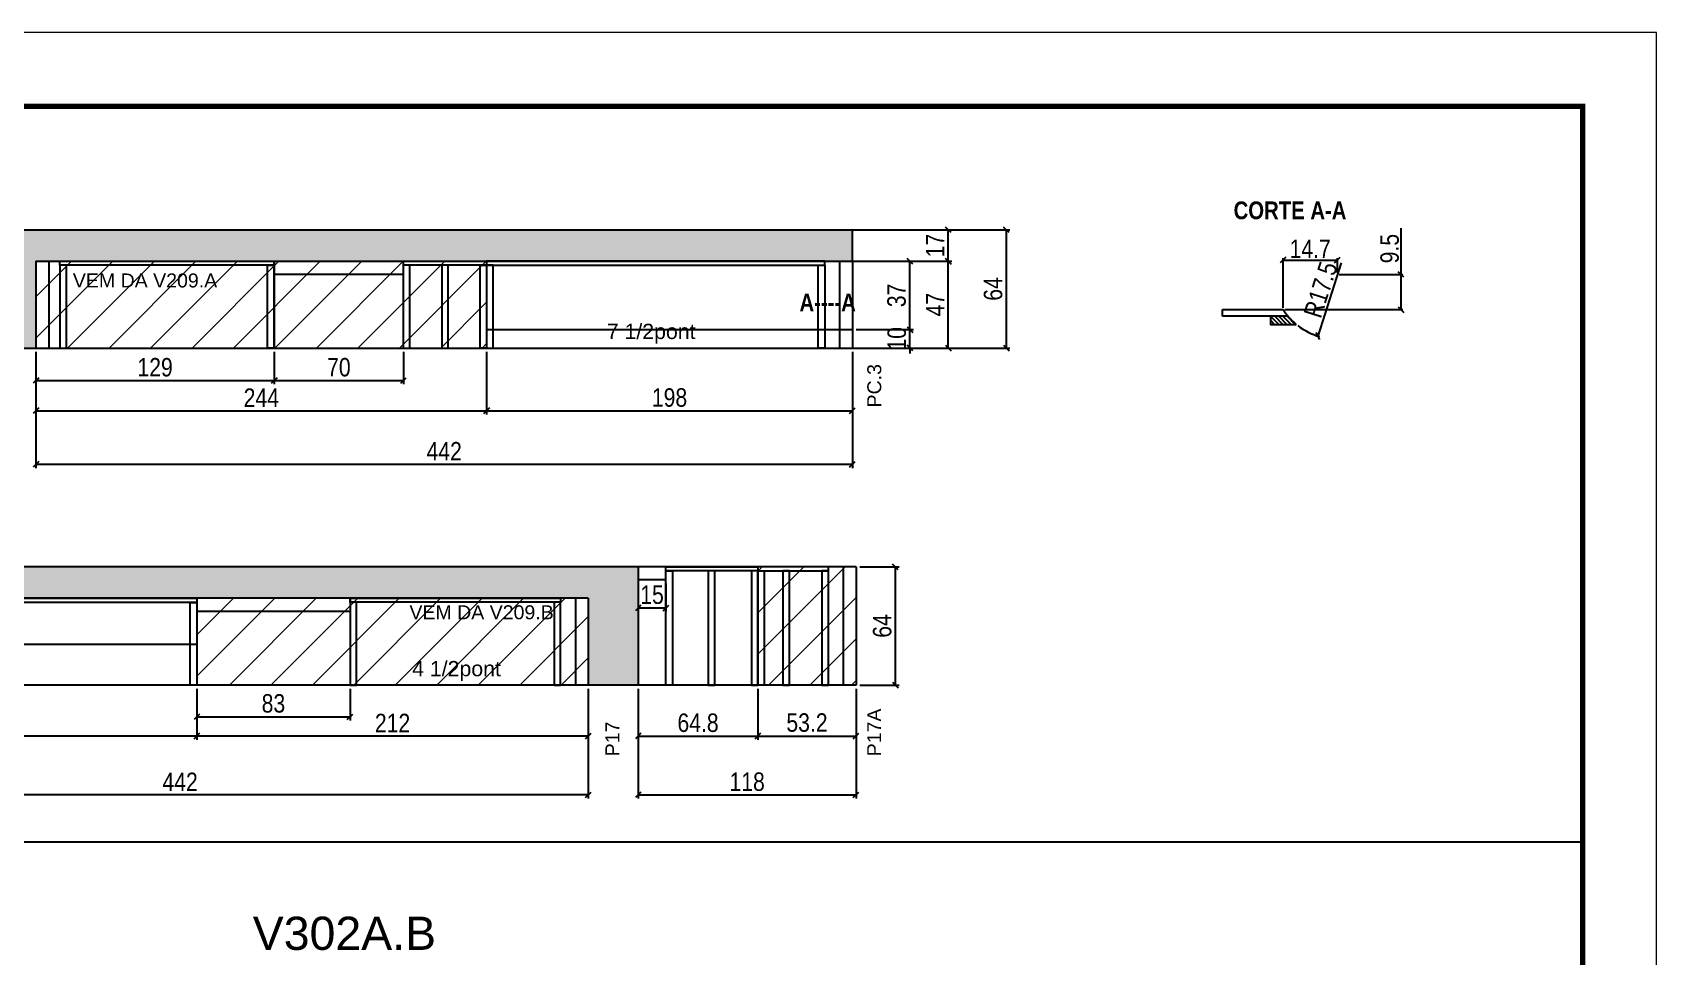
# Model space of a CAD drawing. Extents: x -3394 to 16474, y -5031 to 14397.
# Drawn here: x 8048 to 8927, y 11599 to 12099 of the extents above; entities that cross this region are included whole.
import ezdxf

# ---------------------------------------------------------------- set-up
doc = ezdxf.new("R2010")
doc.units = 0
doc.linetypes.add('DASHED', pattern=[0.75, 0.5, -0.25])
doc.layers.get('0').update_dxf_attribs({"linetype": 'CONTINUOUS'})
doc.layers.get('Defpoints').update_dxf_attribs({"linetype": 'CONTINUOUS'})
for name, color, linetype in [('COTA', 241, 'CONTINUOUS'), ('detalhes', 4, 'CONTINUOUS'), ('NOMENCLATURA', 7, 'CONTINUOUS'), ('P-M', 7, 'CONTINUOUS'), ('Painéis', 200, 'CONTINUOUS'), ('PONTALETE', 7, 'CONTINUOUS'), ('SARR_2.2x7', 40, 'CONTINUOUS'), ('SARR_3.5x7', 81, 'CONTINUOUS')]:
    doc.layers.add(name, color=color, linetype=linetype)
for name, color, linetype, lineweight in [('Folhas', 255, 'CONTINUOUS', 9), ('REAPROVEITAMENTO', 251, 'CONTINUOUS', 9), ('SARRAFO DE PRESSAO', 251, 'DASHED', 9)]:
    doc.layers.add(name, color=color, linetype=linetype, lineweight=lineweight)
doc.styles.add('ARIAL', font='arial.ttf')
doc.styles.add('COTA TECNICA', font='techl___.ttf', dxfattribs={"height": 10})
doc.styles.add('COTA TECNICA 2X', font='techl___.ttf', dxfattribs={"height": 10})
doc.styles.add('TECNICA', font='techb___.ttf', dxfattribs={"height": 10})
doc.dimstyles.new('PAINEL', dxfattribs={"dimtxt": 10, "dimasz": 3, "dimexe": 3, "dimexo": 3, "dimgap": 3, "dimtad": 1, "dimdec": 1, "dimzin": 12, "dimdsep": 46, "dimtxsty": 'COTA TECNICA', "dimblk1": 'OBLIQUE', "dimblk2": 'OBLIQUE', "dimsah": 1, "dimcen": 0.9, "dimclrd": 4, "dimclre": 4, "dimclrt": 240, "dimadec": 1, "dimazin": 3, "dimtfac": 1, "dimtdec": 1, "dimtmove": 0, "dimatfit": 3, "dimfxl": 1, "dimtolj": 1, "dimtzin": 12, "dimarcsym": 0})
doc.dimstyles.new('SECAO', dxfattribs={"dimscale": 0.333333, "dimtxt": 5, "dimasz": 9, "dimexe": 3, "dimexo": 3, "dimgap": 3, "dimtad": 1, "dimdec": 1, "dimlfac": 0.5, "dimzin": 12, "dimdsep": 46, "dimtxsty": 'COTA TECNICA 2X', "dimblk1": 'OBLIQUE', "dimblk2": 'OBLIQUE', "dimsah": 1, "dimcen": 0.9, "dimclrd": 4, "dimclre": 4, "dimclrt": 240, "dimadec": 1, "dimazin": 3, "dimtfac": 1, "dimtdec": 1, "dimtmove": 0, "dimatfit": 3, "dimfxl": 1, "dimtolj": 1, "dimtzin": 12, "dimarcsym": 0})
pattern_1 = [(45, (0.1, 44.201), (-11.22532, 11.22532), [])]

# ---------------------------------------------------------------- blocks, each defined once
blk = doc.blocks.new('9999999999')
at = {"layer": 'Folhas'}
blk.add_lwpolyline([(98138.98, 34190.21), (99623.98, 34190.21), (99623.98, 35240.21), (98138.98, 35240.21)], close=True, dxfattribs=at)
at = {"layer": 'Folhas', "color": 30, "const_width": 3}
blk.add_lwpolyline([(98213.98, 34230.21), (99583.98, 34230.21), (99583.98, 35200.21), (98213.98, 35200.21)], close=True, dxfattribs=at)
blk = doc.blocks.new('_Oblique')
at = {"color": 0, "linetype": 'ByBlock', "lineweight": -2}
blk.add_line((-0.5, -0.5), (0.5, 0.5), dxfattribs=at)
blk = doc.blocks.new('*D220')
at = {"layer": 'COTA', "color": 4, "linetype": 'Continuous', "lineweight": -2, "transparency": 16777216}
for p, q in [((8049.8, 11926.44), (8049.8, 11892.46)), ((8293.8, 11926.44), (8293.8, 11892.46)), ((8049.8, 11894.46), (8293.8, 11894.46))]:
    blk.add_line(p, q, dxfattribs=at)
at = {"layer": 'Defpoints', "color": 0, "linetype": 'Continuous', "transparency": 16777216}
for p in [(8049.8, 11928.44), (8293.8, 11928.44), (8293.8, 11894.46)]:
    blk.add_point(p, dxfattribs=at)
at = {"layer": 'COTA', "color": 4, "linetype": 'Continuous', "lineweight": -2, "transparency": 16777216, "xscale": 3, "yscale": 3, "zscale": 3, "rotation": 180}
blk.add_blockref('_Oblique', (8049.8, 11894.46), dxfattribs=at)
at = {"layer": 'COTA', "color": 4, "linetype": 'Continuous', "lineweight": -2, "transparency": 16777216, "xscale": 3, "yscale": 3, "zscale": 3}
blk.add_blockref('_Oblique', (8293.8, 11894.46), dxfattribs=at)
at = {"layer": 'COTA', "color": 240, "linetype": 'Continuous', "transparency": 16777216, "insert": (8171.8, 11901.54), "char_height": 10, "attachment_point": 5, "style": 'COTA TECNICA'}
blk.add_mtext('\\A1;244', dxfattribs=at)
blk = doc.blocks.new('*D221')
at = {"layer": 'COTA', "color": 4, "linetype": 'Continuous', "lineweight": -2, "transparency": 16777216}
for p, q in [((8293.8, 11926.44), (8293.8, 11892.46)), ((8491.83, 11926.44), (8491.83, 11892.46)), ((8293.8, 11894.46), (8491.83, 11894.46))]:
    blk.add_line(p, q, dxfattribs=at)
at = {"layer": 'Defpoints', "color": 0, "linetype": 'Continuous', "transparency": 16777216}
for p in [(8293.8, 11928.44), (8491.83, 11928.44), (8491.83, 11894.46)]:
    blk.add_point(p, dxfattribs=at)
at = {"layer": 'COTA', "color": 4, "linetype": 'Continuous', "lineweight": -2, "transparency": 16777216, "xscale": 3, "yscale": 3, "zscale": 3, "rotation": 180}
blk.add_blockref('_Oblique', (8293.8, 11894.46), dxfattribs=at)
at = {"layer": 'COTA', "color": 4, "linetype": 'Continuous', "lineweight": -2, "transparency": 16777216, "xscale": 3, "yscale": 3, "zscale": 3}
blk.add_blockref('_Oblique', (8491.83, 11894.46), dxfattribs=at)
at = {"layer": 'COTA', "color": 240, "linetype": 'Continuous', "transparency": 16777216, "insert": (8392.82, 11901.57), "char_height": 10, "attachment_point": 5, "style": 'COTA TECNICA'}
blk.add_mtext('\\A1;198', dxfattribs=at)
blk = doc.blocks.new('*D222')
at = {"layer": 'COTA', "color": 4, "linetype": 'Continuous', "lineweight": -2, "transparency": 16777216}
for p, q in [((8049.8, 11926.44), (8049.8, 11863.44)), ((8491.83, 11926.44), (8491.83, 11863.44)), ((8049.8, 11865.44), (8491.83, 11865.44))]:
    blk.add_line(p, q, dxfattribs=at)
at = {"layer": 'Defpoints', "color": 0, "linetype": 'Continuous', "transparency": 16777216}
for p in [(8049.8, 11928.44), (8491.83, 11928.44), (8491.83, 11865.44)]:
    blk.add_point(p, dxfattribs=at)
at = {"layer": 'COTA', "color": 4, "linetype": 'Continuous', "lineweight": -2, "transparency": 16777216, "xscale": 3, "yscale": 3, "zscale": 3, "rotation": 180}
blk.add_blockref('_Oblique', (8049.8, 11865.44), dxfattribs=at)
at = {"layer": 'COTA', "color": 4, "linetype": 'Continuous', "lineweight": -2, "transparency": 16777216, "xscale": 3, "yscale": 3, "zscale": 3}
blk.add_blockref('_Oblique', (8491.83, 11865.44), dxfattribs=at)
at = {"layer": 'COTA', "color": 240, "linetype": 'Continuous', "transparency": 16777216, "insert": (8270.82, 11872.52), "char_height": 10, "attachment_point": 5, "style": 'COTA TECNICA'}
blk.add_mtext('\\A1;442', dxfattribs=at)
blk = doc.blocks.new('*D223')
at = {"layer": 'COTA', "color": 4, "linetype": 'Continuous', "lineweight": -2, "transparency": 16777216}
for p, q in [((8490.23, 11975.44), (8545.73, 11975.44)), ((8543.73, 11928.44), (8543.73, 11975.44)), ((8490.23, 11928.44), (8545.73, 11928.44))]:
    blk.add_line(p, q, dxfattribs=at)
at = {"layer": 'Defpoints', "color": 0, "linetype": 'Continuous', "transparency": 16777216}
for p in [(8488.23, 11975.44), (8543.73, 11975.44), (8488.23, 11928.44)]:
    blk.add_point(p, dxfattribs=at)
at = {"layer": 'COTA', "color": 4, "linetype": 'Continuous', "lineweight": -2, "transparency": 16777216, "xscale": 3, "yscale": 3, "zscale": 3}
for p, rotation in [((8543.73, 11975.44), 90), ((8543.73, 11928.44), 270)]:
    blk.add_blockref('_Oblique', p, dxfattribs=dict(at, rotation=rotation))
at = {"layer": 'COTA', "color": 240, "linetype": 'Continuous', "transparency": 16777216, "insert": (8536.65, 11951.94), "char_height": 10, "attachment_point": 5, "rotation": 90, "style": 'COTA TECNICA'}
blk.add_mtext('\\A1;47', dxfattribs=at)
blk = doc.blocks.new('*D224')
at = {"layer": 'COTA', "color": 4, "linetype": 'Continuous', "lineweight": -2, "transparency": 16777216}
for p, q in [((8490.23, 11992.44), (8545.73, 11992.44)), ((8543.73, 11975.44), (8543.73, 11992.44)), ((8490.23, 11975.44), (8545.73, 11975.44))]:
    blk.add_line(p, q, dxfattribs=at)
at = {"layer": 'Defpoints', "color": 0, "linetype": 'Continuous', "transparency": 16777216}
for p in [(8488.23, 11992.44), (8543.73, 11992.44), (8488.23, 11975.44)]:
    blk.add_point(p, dxfattribs=at)
at = {"layer": 'COTA', "color": 4, "linetype": 'Continuous', "lineweight": -2, "transparency": 16777216, "xscale": 3, "yscale": 3, "zscale": 3}
for p, rotation in [((8543.73, 11992.44), 90), ((8543.73, 11975.44), 270)]:
    blk.add_blockref('_Oblique', p, dxfattribs=dict(at, rotation=rotation))
at = {"layer": 'COTA', "color": 240, "linetype": 'Continuous', "transparency": 16777216, "insert": (8536.65, 11983.94), "char_height": 10, "attachment_point": 5, "rotation": 90, "style": 'COTA TECNICA'}
blk.add_mtext('\\A1;17', dxfattribs=at)
blk = doc.blocks.new('*D226')
at = {"layer": 'COTA', "color": 4, "lineweight": -2, "transparency": 16777216}
blk.add_line((8756.44, 11974.63), (8743.79, 11934.9), dxfattribs=at)
blk.add_arc((8754.41, 11968.26), 35, 232.12945, 253.97983, dxfattribs=at)
at = {"layer": 'Defpoints', "color": 0, "transparency": 16777216}
for p in [(8754.41, 11968.26), (8743.79, 11934.9)]:
    blk.add_point(p, dxfattribs=at)
at = {"layer": 'COTA', "color": 4, "lineweight": -2, "transparency": 16777216, "xscale": 3, "yscale": 3, "zscale": 3, "rotation": 252.3428032711123}
blk.add_blockref('_Oblique', (8743.79, 11934.9), dxfattribs=at)
at = {"layer": 'COTA', "color": 240, "transparency": 16777216, "insert": (8745.38, 11960.04), "char_height": 10, "attachment_point": 5, "rotation": 72.3428, "style": 'COTA TECNICA 2X'}
blk.add_mtext('\\A1;R17.5', dxfattribs=at)
blk = doc.blocks.new('*D227')
at = {"layer": 'COTA', "color": 4, "lineweight": -2, "transparency": 16777216}
for p, q in [((8725.01, 11950.25), (8725.01, 11977.12)), ((8725.01, 11976.12), (8754.41, 11976.12)), ((8754.41, 11969.26), (8754.41, 11977.12))]:
    blk.add_line(p, q, dxfattribs=at)
at = {"layer": 'Defpoints', "color": 0, "transparency": 16777216}
for p in [(8754.41, 11976.12), (8754.41, 11968.26), (8725.01, 11949.25)]:
    blk.add_point(p, dxfattribs=at)
at = {"layer": 'COTA', "color": 4, "lineweight": -2, "transparency": 16777216, "xscale": 3, "yscale": 3, "zscale": 3, "rotation": 180}
blk.add_blockref('_Oblique', (8725.01, 11976.12), dxfattribs=at)
at = {"layer": 'COTA', "color": 4, "lineweight": -2, "transparency": 16777216, "xscale": 3, "yscale": 3, "zscale": 3}
blk.add_blockref('_Oblique', (8754.41, 11976.12), dxfattribs=at)
at = {"layer": 'COTA', "color": 240, "transparency": 16777216, "insert": (8739.71, 11982.2), "char_height": 10, "attachment_point": 5, "style": 'COTA TECNICA 2X'}
blk.add_mtext('\\A1;14.7', dxfattribs=at)
blk = doc.blocks.new('*D228')
at = {"layer": 'COTA', "color": 4, "lineweight": -2, "transparency": 16777216}
for p, q in [((8788.9, 11968.26), (8788.9, 11993.33)), ((8755.41, 11968.26), (8789.9, 11968.26)), ((8788.9, 11949.25), (8788.9, 11968.26)), ((8726.01, 11949.25), (8789.9, 11949.25))]:
    blk.add_line(p, q, dxfattribs=at)
at = {"layer": 'Defpoints', "color": 0, "transparency": 16777216}
for p in [(8754.41, 11968.26), (8788.9, 11968.26), (8725.01, 11949.25)]:
    blk.add_point(p, dxfattribs=at)
at = {"layer": 'COTA', "color": 4, "lineweight": -2, "transparency": 16777216, "xscale": 3, "yscale": 3, "zscale": 3}
for p, rotation in [((8788.9, 11968.26), 90), ((8788.9, 11949.25), 270)]:
    blk.add_blockref('_Oblique', p, dxfattribs=dict(at, rotation=rotation))
at = {"layer": 'COTA', "color": 240, "transparency": 16777216, "insert": (8782.76, 11982.29), "char_height": 10, "attachment_point": 5, "rotation": 90, "style": 'COTA TECNICA 2X'}
blk.add_mtext('\\A1;9.5', dxfattribs=at)
blk = doc.blocks.new('*D229')
at = {"layer": 'COTA', "color": 4, "linetype": 'Continuous', "lineweight": -2, "transparency": 16777216}
for p, q in [((8493.83, 11992.44), (8577.14, 11992.44)), ((8575.14, 11992.44), (8575.14, 11928.44)), ((8493.83, 11928.44), (8577.14, 11928.44))]:
    blk.add_line(p, q, dxfattribs=at)
at = {"layer": 'Defpoints', "color": 0, "linetype": 'Continuous', "transparency": 16777216}
for p in [(8491.83, 11992.44), (8491.83, 11928.44), (8575.14, 11928.44)]:
    blk.add_point(p, dxfattribs=at)
at = {"layer": 'COTA', "color": 4, "linetype": 'Continuous', "lineweight": -2, "transparency": 16777216, "xscale": 3, "yscale": 3, "zscale": 3}
for p, rotation in [((8575.14, 11992.44), 90), ((8575.14, 11928.44), 270)]:
    blk.add_blockref('_Oblique', p, dxfattribs=dict(at, rotation=rotation))
at = {"layer": 'COTA', "color": 240, "linetype": 'Continuous', "transparency": 16777216, "insert": (8568.04, 11960.44), "char_height": 10, "attachment_point": 5, "rotation": 90, "style": 'COTA TECNICA'}
blk.add_mtext('\\A1;64', dxfattribs=at)
blk = doc.blocks.new('*D237')
at = {"layer": 'COTA', "color": 4, "linetype": 'Continuous', "lineweight": -2, "transparency": 16777216}
for p, q in [((8375.86, 11800.86), (8375.86, 11785.63)), ((8390.86, 11800.86), (8390.86, 11785.63)), ((8375.86, 11787.63), (8390.86, 11787.63))]:
    blk.add_line(p, q, dxfattribs=at)
at = {"layer": 'Defpoints', "color": 0, "linetype": 'Continuous', "transparency": 16777216}
for p in [(8375.86, 11802.86), (8390.86, 11802.86), (8390.86, 11787.63)]:
    blk.add_point(p, dxfattribs=at)
at = {"layer": 'COTA', "color": 4, "linetype": 'Continuous', "lineweight": -2, "transparency": 16777216, "xscale": 3, "yscale": 3, "zscale": 3, "rotation": 180}
blk.add_blockref('_Oblique', (8375.86, 11787.63), dxfattribs=at)
at = {"layer": 'COTA', "color": 4, "linetype": 'Continuous', "lineweight": -2, "transparency": 16777216, "xscale": 3, "yscale": 3, "zscale": 3}
blk.add_blockref('_Oblique', (8390.86, 11787.63), dxfattribs=at)
at = {"layer": 'COTA', "color": 240, "linetype": 'Continuous', "transparency": 16777216, "insert": (8383.36, 11794.74), "char_height": 10, "attachment_point": 5, "style": 'COTA TECNICA'}
blk.add_mtext('\\A1;15', dxfattribs=at)
blk = doc.blocks.new('*D238')
at = {"layer": 'COTA', "color": 4, "linetype": 'Continuous', "lineweight": -2, "transparency": 16777216}
for p, q in [((8375.86, 11743.86), (8375.86, 11684.35)), ((8493.83, 11743.86), (8493.83, 11684.35)), ((8375.86, 11686.35), (8493.83, 11686.35))]:
    blk.add_line(p, q, dxfattribs=at)
at = {"layer": 'Defpoints', "color": 0, "linetype": 'Continuous', "transparency": 16777216}
for p in [(8375.86, 11745.86), (8493.83, 11745.86), (8493.83, 11686.35)]:
    blk.add_point(p, dxfattribs=at)
at = {"layer": 'COTA', "color": 4, "linetype": 'Continuous', "lineweight": -2, "transparency": 16777216, "xscale": 3, "yscale": 3, "zscale": 3, "rotation": 180}
blk.add_blockref('_Oblique', (8375.86, 11686.35), dxfattribs=at)
at = {"layer": 'COTA', "color": 4, "linetype": 'Continuous', "lineweight": -2, "transparency": 16777216, "xscale": 3, "yscale": 3, "zscale": 3}
blk.add_blockref('_Oblique', (8493.83, 11686.35), dxfattribs=at)
at = {"layer": 'COTA', "color": 240, "linetype": 'Continuous', "transparency": 16777216, "insert": (8434.85, 11693.44), "char_height": 10, "attachment_point": 5, "style": 'COTA TECNICA'}
blk.add_mtext('\\A1;118', dxfattribs=at)
blk = doc.blocks.new('*D236')
at = {"layer": 'COTA', "color": 4, "linetype": 'Continuous', "lineweight": -2, "transparency": 16777216}
for p, q in [((8495.83, 11809.86), (8517.1, 11809.86)), ((8515.1, 11745.86), (8515.1, 11809.86)), ((8495.83, 11745.86), (8517.1, 11745.86))]:
    blk.add_line(p, q, dxfattribs=at)
at = {"layer": 'Defpoints', "color": 0, "linetype": 'Continuous', "transparency": 16777216}
for p in [(8493.83, 11809.86), (8515.1, 11809.86), (8493.83, 11745.86)]:
    blk.add_point(p, dxfattribs=at)
at = {"layer": 'COTA', "color": 4, "linetype": 'Continuous', "lineweight": -2, "transparency": 16777216, "xscale": 3, "yscale": 3, "zscale": 3}
for p, rotation in [((8515.1, 11809.86), 90), ((8515.1, 11745.86), 270)]:
    blk.add_blockref('_Oblique', p, dxfattribs=dict(at, rotation=rotation))
at = {"layer": 'COTA', "color": 240, "linetype": 'Continuous', "transparency": 16777216, "insert": (8508, 11777.86), "char_height": 10, "attachment_point": 5, "rotation": 90, "style": 'COTA TECNICA'}
blk.add_mtext('\\A1;64', dxfattribs=at)
blk = doc.blocks.new('*D231')
at = {"layer": 'COTA', "color": 4, "linetype": 'Continuous', "lineweight": -2, "transparency": 16777216}
for p, q in [((8136.86, 11743.86), (8136.86, 11716.24)), ((8348.86, 11743.86), (8348.86, 11716.24)), ((8348.86, 11718.24), (8136.86, 11718.24))]:
    blk.add_line(p, q, dxfattribs=at)
at = {"layer": 'Defpoints', "color": 0, "linetype": 'Continuous', "transparency": 16777216}
for p in [(8136.86, 11745.86), (8348.86, 11745.86), (8136.86, 11718.24)]:
    blk.add_point(p, dxfattribs=at)
at = {"layer": 'COTA', "color": 4, "linetype": 'Continuous', "lineweight": -2, "transparency": 16777216, "xscale": 3, "yscale": 3, "zscale": 3, "rotation": 180}
blk.add_blockref('_Oblique', (8136.86, 11718.24), dxfattribs=at)
at = {"layer": 'COTA', "color": 4, "linetype": 'Continuous', "lineweight": -2, "transparency": 16777216, "xscale": 3, "yscale": 3, "zscale": 3}
blk.add_blockref('_Oblique', (8348.86, 11718.24), dxfattribs=at)
at = {"layer": 'COTA', "color": 240, "linetype": 'Continuous', "transparency": 16777216, "insert": (8242.86, 11725.3), "char_height": 10, "attachment_point": 5, "style": 'COTA TECNICA'}
blk.add_mtext('\\A1;212', dxfattribs=at)
blk = doc.blocks.new('*D232')
at = {"layer": 'COTA', "color": 4, "linetype": 'Continuous', "lineweight": -2, "transparency": 16777216}
for p, q in [((7906.83, 11743.86), (7906.83, 11716.24)), ((8136.86, 11743.86), (8136.86, 11716.24)), ((8136.86, 11718.24), (7906.83, 11718.24))]:
    blk.add_line(p, q, dxfattribs=at)
at = {"layer": 'Defpoints', "color": 0, "linetype": 'Continuous', "transparency": 16777216}
for p in [(7906.83, 11745.86), (8136.86, 11745.86), (7906.83, 11718.24)]:
    blk.add_point(p, dxfattribs=at)
at = {"layer": 'COTA', "color": 4, "linetype": 'Continuous', "lineweight": -2, "transparency": 16777216, "xscale": 3, "yscale": 3, "zscale": 3, "rotation": 180}
blk.add_blockref('_Oblique', (7906.83, 11718.24), dxfattribs=at)
at = {"layer": 'COTA', "color": 4, "linetype": 'Continuous', "lineweight": -2, "transparency": 16777216, "xscale": 3, "yscale": 3, "zscale": 3}
blk.add_blockref('_Oblique', (8136.86, 11718.24), dxfattribs=at)
at = {"layer": 'COTA', "color": 240, "linetype": 'Continuous', "transparency": 16777216, "insert": (8021.85, 11725.46), "char_height": 10, "attachment_point": 5, "style": 'COTA TECNICA'}
blk.add_mtext('\\A1;230', dxfattribs=at)
blk = doc.blocks.new('*D233')
at = {"layer": 'COTA', "color": 4, "linetype": 'Continuous', "lineweight": -2, "transparency": 16777216}
for p, q in [((7906.83, 11743.86), (7906.83, 11684.35)), ((8348.86, 11743.86), (8348.86, 11684.35)), ((8348.86, 11686.35), (7906.83, 11686.35))]:
    blk.add_line(p, q, dxfattribs=at)
at = {"layer": 'Defpoints', "color": 0, "linetype": 'Continuous', "transparency": 16777216}
for p in [(7906.83, 11745.86), (8348.86, 11745.86), (7906.83, 11686.35)]:
    blk.add_point(p, dxfattribs=at)
at = {"layer": 'COTA', "color": 4, "linetype": 'Continuous', "lineweight": -2, "transparency": 16777216, "xscale": 3, "yscale": 3, "zscale": 3, "rotation": 180}
blk.add_blockref('_Oblique', (7906.83, 11686.35), dxfattribs=at)
at = {"layer": 'COTA', "color": 4, "linetype": 'Continuous', "lineweight": -2, "transparency": 16777216, "xscale": 3, "yscale": 3, "zscale": 3}
blk.add_blockref('_Oblique', (8348.86, 11686.35), dxfattribs=at)
at = {"layer": 'COTA', "color": 240, "linetype": 'Continuous', "transparency": 16777216, "insert": (8127.85, 11693.42), "char_height": 10, "attachment_point": 5, "style": 'COTA TECNICA'}
blk.add_mtext('\\A1;442', dxfattribs=at)
blk = doc.blocks.new('*D239')
at = {"layer": 'COTA', "color": 4, "linetype": 'Continuous', "lineweight": -2, "transparency": 16777216}
for p, q in [((8375.86, 11743.86), (8375.86, 11716.24)), ((8440.65, 11743.86), (8440.65, 11716.24)), ((8375.86, 11718.24), (8440.65, 11718.24))]:
    blk.add_line(p, q, dxfattribs=at)
at = {"layer": 'Defpoints', "color": 0, "linetype": 'Continuous', "transparency": 16777216}
for p in [(8375.86, 11745.86), (8440.65, 11745.86), (8440.65, 11718.24)]:
    blk.add_point(p, dxfattribs=at)
at = {"layer": 'COTA', "color": 4, "linetype": 'Continuous', "lineweight": -2, "transparency": 16777216, "xscale": 3, "yscale": 3, "zscale": 3, "rotation": 180}
blk.add_blockref('_Oblique', (8375.86, 11718.24), dxfattribs=at)
at = {"layer": 'COTA', "color": 4, "linetype": 'Continuous', "lineweight": -2, "transparency": 16777216, "xscale": 3, "yscale": 3, "zscale": 3}
blk.add_blockref('_Oblique', (8440.65, 11718.24), dxfattribs=at)
at = {"layer": 'COTA', "color": 240, "linetype": 'Continuous', "transparency": 16777216, "insert": (8408.26, 11725.37), "char_height": 10, "attachment_point": 5, "style": 'COTA TECNICA'}
blk.add_mtext('\\A1;64.8', dxfattribs=at)
blk = doc.blocks.new('*D240')
at = {"layer": 'COTA', "color": 4, "linetype": 'Continuous', "lineweight": -2, "transparency": 16777216}
for p, q in [((8440.65, 11743.86), (8440.65, 11716.24)), ((8493.83, 11743.86), (8493.83, 11716.24)), ((8440.65, 11718.24), (8493.83, 11718.24))]:
    blk.add_line(p, q, dxfattribs=at)
at = {"layer": 'Defpoints', "color": 0, "linetype": 'Continuous', "transparency": 16777216}
for p in [(8440.65, 11745.86), (8493.83, 11745.86), (8493.83, 11718.24)]:
    blk.add_point(p, dxfattribs=at)
at = {"layer": 'COTA', "color": 4, "linetype": 'Continuous', "lineweight": -2, "transparency": 16777216, "xscale": 3, "yscale": 3, "zscale": 3, "rotation": 180}
blk.add_blockref('_Oblique', (8440.65, 11718.24), dxfattribs=at)
at = {"layer": 'COTA', "color": 4, "linetype": 'Continuous', "lineweight": -2, "transparency": 16777216, "xscale": 3, "yscale": 3, "zscale": 3}
blk.add_blockref('_Oblique', (8493.83, 11718.24), dxfattribs=at)
at = {"layer": 'COTA', "color": 240, "linetype": 'Continuous', "transparency": 16777216, "insert": (8467.24, 11725.46), "char_height": 10, "attachment_point": 5, "style": 'COTA TECNICA'}
blk.add_mtext('\\A1;53.2', dxfattribs=at)
blk = doc.blocks.new('*D241')
at = {"layer": 'COTA', "color": 4, "linetype": 'Continuous', "lineweight": -2, "transparency": 16777216}
for p, q in [((8049.8, 11926.44), (8049.8, 11908.88)), ((8178.8, 11926.44), (8178.8, 11908.88)), ((8049.8, 11910.88), (8178.8, 11910.88))]:
    blk.add_line(p, q, dxfattribs=at)
at = {"layer": 'Defpoints', "color": 0, "linetype": 'Continuous', "transparency": 16777216}
for p in [(8049.8, 11928.44), (8178.8, 11928.44), (8178.8, 11910.88)]:
    blk.add_point(p, dxfattribs=at)
at = {"layer": 'COTA', "color": 4, "linetype": 'Continuous', "lineweight": -2, "transparency": 16777216, "xscale": 3, "yscale": 3, "zscale": 3, "rotation": 180}
blk.add_blockref('_Oblique', (8049.8, 11910.88), dxfattribs=at)
at = {"layer": 'COTA', "color": 4, "linetype": 'Continuous', "lineweight": -2, "transparency": 16777216, "xscale": 3, "yscale": 3, "zscale": 3}
blk.add_blockref('_Oblique', (8178.8, 11910.88), dxfattribs=at)
at = {"layer": 'COTA', "color": 240, "linetype": 'Continuous', "transparency": 16777216, "insert": (8114.3, 11917.97), "char_height": 10, "attachment_point": 5, "style": 'COTA TECNICA'}
blk.add_mtext('\\A1;129', dxfattribs=at)
blk = doc.blocks.new('*D242')
at = {"layer": 'COTA', "color": 4, "linetype": 'Continuous', "lineweight": -2, "transparency": 16777216}
for p, q in [((8178.8, 11926.44), (8178.8, 11908.88)), ((8248.8, 11926.44), (8248.8, 11908.88)), ((8178.8, 11910.88), (8248.8, 11910.88))]:
    blk.add_line(p, q, dxfattribs=at)
at = {"layer": 'Defpoints', "color": 0, "linetype": 'Continuous', "transparency": 16777216}
for p in [(8178.8, 11928.44), (8248.8, 11928.44), (8248.8, 11910.88)]:
    blk.add_point(p, dxfattribs=at)
at = {"layer": 'COTA', "color": 4, "linetype": 'Continuous', "lineweight": -2, "transparency": 16777216, "xscale": 3, "yscale": 3, "zscale": 3, "rotation": 180}
blk.add_blockref('_Oblique', (8178.8, 11910.88), dxfattribs=at)
at = {"layer": 'COTA', "color": 4, "linetype": 'Continuous', "lineweight": -2, "transparency": 16777216, "xscale": 3, "yscale": 3, "zscale": 3}
blk.add_blockref('_Oblique', (8248.8, 11910.88), dxfattribs=at)
at = {"layer": 'COTA', "color": 240, "linetype": 'Continuous', "transparency": 16777216, "insert": (8213.8, 11917.99), "char_height": 10, "attachment_point": 5, "style": 'COTA TECNICA'}
blk.add_mtext('\\A1;70', dxfattribs=at)
blk = doc.blocks.new('*D243')
at = {"layer": 'COTA', "color": 4, "linetype": 'Continuous', "lineweight": -2, "transparency": 16777216}
for p, q in [((8136.86, 11743.86), (8136.86, 11726.61)), ((8219.86, 11743.86), (8219.86, 11726.61)), ((8136.86, 11728.61), (8219.86, 11728.61))]:
    blk.add_line(p, q, dxfattribs=at)
at = {"layer": 'Defpoints', "color": 0, "linetype": 'Continuous', "transparency": 16777216}
for p in [(8136.86, 11745.86), (8219.86, 11745.86), (8219.86, 11728.61)]:
    blk.add_point(p, dxfattribs=at)
at = {"layer": 'COTA', "color": 4, "linetype": 'Continuous', "lineweight": -2, "transparency": 16777216, "xscale": 3, "yscale": 3, "zscale": 3, "rotation": 180}
blk.add_blockref('_Oblique', (8136.86, 11728.61), dxfattribs=at)
at = {"layer": 'COTA', "color": 4, "linetype": 'Continuous', "lineweight": -2, "transparency": 16777216, "xscale": 3, "yscale": 3, "zscale": 3}
blk.add_blockref('_Oblique', (8219.86, 11728.61), dxfattribs=at)
at = {"layer": 'COTA', "color": 240, "linetype": 'Continuous', "transparency": 16777216, "insert": (8178.36, 11735.86), "char_height": 10, "attachment_point": 5, "style": 'COTA TECNICA'}
blk.add_mtext('\\A1;83', dxfattribs=at)
blk = doc.blocks.new('*D2134')
at = {"layer": 'COTA', "color": 4, "linetype": 'Continuous', "lineweight": -2, "transparency": 16777216}
for p, q in [((8523, 11938.44), (8523, 11941.44)), ((8493.83, 11938.44), (8525, 11938.44)), ((8523, 11928.44), (8523, 11938.44)), ((8493.83, 11928.44), (8525, 11928.44)), ((8523, 11928.44), (8523, 11925.44))]:
    blk.add_line(p, q, dxfattribs=at)
at = {"layer": 'Defpoints', "color": 0, "linetype": 'Continuous', "transparency": 16777216}
for p in [(8491.83, 11938.44), (8523, 11938.44), (8491.83, 11928.44)]:
    blk.add_point(p, dxfattribs=at)
at = {"layer": 'COTA', "color": 4, "linetype": 'Continuous', "lineweight": -2, "transparency": 16777216, "xscale": 3, "yscale": 3, "zscale": 3}
for p, rotation in [((8523, 11938.44), 270), ((8523, 11928.44), 90)]:
    blk.add_blockref('_Oblique', p, dxfattribs=dict(at, rotation=rotation))
at = {"layer": 'COTA', "color": 240, "linetype": 'Continuous', "transparency": 16777216, "insert": (8515.89, 11933.44), "char_height": 10, "attachment_point": 5, "rotation": 90, "style": 'COTA TECNICA'}
blk.add_mtext('\\A1;10', dxfattribs=at)
blk = doc.blocks.new('*D2135')
at = {"layer": 'COTA', "color": 4, "linetype": 'Continuous', "lineweight": -2, "transparency": 16777216}
for p, q in [((8493.83, 11975.44), (8525, 11975.44)), ((8523, 11938.44), (8523, 11975.44)), ((8493.83, 11938.44), (8525, 11938.44))]:
    blk.add_line(p, q, dxfattribs=at)
at = {"layer": 'Defpoints', "color": 0, "linetype": 'Continuous', "transparency": 16777216}
for p in [(8491.83, 11975.44), (8523, 11975.44), (8491.83, 11938.44)]:
    blk.add_point(p, dxfattribs=at)
at = {"layer": 'COTA', "color": 4, "linetype": 'Continuous', "lineweight": -2, "transparency": 16777216, "xscale": 3, "yscale": 3, "zscale": 3}
for p, rotation in [((8523, 11975.44), 90), ((8523, 11938.44), 270)]:
    blk.add_blockref('_Oblique', p, dxfattribs=dict(at, rotation=rotation))
at = {"layer": 'COTA', "color": 240, "linetype": 'Continuous', "transparency": 16777216, "insert": (8515.78, 11956.94), "char_height": 10, "attachment_point": 5, "rotation": 90, "style": 'COTA TECNICA'}
blk.add_mtext('\\A1;37', dxfattribs=at)

msp = doc.modelspace()

# ---------------------------------------------------------------- hatches: boundary and pattern name
at = {"layer": 'COTA', "linetype": 'Continuous'}
h = msp.add_hatch(dxfattribs=at)
h.set_pattern_fill('AR-CONC', color=256, scale=0.05)
h.paths.add_polyline_path([(8049.8, 11975.44), (8491.83, 11975.44), (8491.83, 11992.44), (8022.8, 11992.44), (8022.8, 11928.44), (8049.8, 11928.44)])
h = msp.add_hatch(dxfattribs=at)
h.set_pattern_fill('AR-CONC', color=256, scale=0.05)
h.set_pattern_definition([(50, (0, 44.201), (9.1092334, -0.7969543), [0.9525, -10.4775]), (355, (0, 44.201), (-1.762171, 9.552842), [0.762, -8.382029]), (100.451445, (0.759, 44.135), (7.3470624, 8.7558876), [0.8095004, -8.904512]), (46.1842, (0, 46.741), (13.553952, -2.102116), [1.42875, -15.71625]), (96.63556, (1.13, 46.566), (11.870207, 12.371306), [1.214251, -13.35678]), (351.18415, (0, 46.741), (11.870207, 12.371306), [1.142998, -12.572987]), (21, (1.27, 46.106), (7.5807196, -5.11326), [0.9525, -10.4775]), (326, (1.27, 46.106), (3.0901014, 9.2093983), [0.762, -8.382]), (71.451445, (1.902, 45.68), (10.670821, 4.0961384), [0.8095004, -8.904497]), (37.5, (0, 44.201), (0.15443016, 4.22775194), [0, -8.2804, 0, -8.509, 0, -8.41375]), (7.5, (0, 44.201), (3.3409831, 5.0090287), [0, -4.8514, 0, -8.0899, 0, -3.20675]), (327.5, (-2.832, 44.201), (6.77952976, -0.2864372), [0, -3.175, 0, -9.906, 0, -13.1445]), (317.5, (-4.102, 44.201), (7.406459, 1.2713246), [0, -4.1275, 0, -6.5786, 0, -9.3345])])
h.paths.add_polyline_path([(8348.86, 11745.86), (8375.86, 11745.86), (8375.86, 11809.86), (7906.83, 11809.86), (7906.83, 11792.86), (8348.86, 11792.86)])
at = {"layer": 'REAPROVEITAMENTO', "linetype": 'Continuous'}
h = msp.add_hatch(dxfattribs=at)
h.set_pattern_fill('ANSI31', color=256, scale=5)
h.paths.add_polyline_path([(8293.8, 11928.44), (8293.8, 11975.44), (8049.8, 11975.44), (8049.8, 11928.44)])
h = msp.add_hatch(dxfattribs=at)
h.set_pattern_fill('ANSI31', color=256, scale=5)
h.set_pattern_definition(pattern_1)
h.paths.add_polyline_path([(8493.83, 11809.86), (8440.65, 11809.86), (8440.65, 11745.86), (8493.83, 11745.86)])
h = msp.add_hatch(dxfattribs=at)
h.set_pattern_fill('ANSI31', color=256, scale=5)
h.set_pattern_definition(pattern_1)
h.paths.add_polyline_path([(8348.86, 11745.86), (8348.86, 11792.86), (8136.86, 11792.86), (8136.86, 11745.86)])
at = {"layer": 'SARR_2.2x7'}
h = msp.add_hatch(dxfattribs=at)
h.set_pattern_fill('ANSI31', color=256, scale=0.5, angle=90)
h.set_pattern_definition([(135, (41740.7631, -111570.9179), (-1.122532015, -1.122532015), [])])
edge = h.paths.add_edge_path()
edge.add_arc((8754.41, 11968.26), 35, 220.22765, 230.49242)
edge.add_line((8732.14, 11941.25), (8718.14, 11941.25))
edge.add_line((8718.14, 11941.25), (8718.14, 11945.65))
edge.add_line((8718.14, 11945.65), (8727.68, 11945.65))

# ---------------------------------------------------------------- linework, layer by layer
at = {"layer": 'COTA', "linetype": 'Continuous'}
for p, q in [((8022.8, 11992.44), (8491.83, 11992.44)), ((8491.83, 11975.44), (8491.83, 11992.44)), ((8178.8, 11928.44), (8178.8, 11975.44)), ((8022.8, 11928.44), (8049.8, 11928.44)), ((8375.86, 11809.86), (7906.83, 11809.86)), ((8219.86, 11792.86), (8219.86, 11745.86)), ((8375.86, 11745.86), (8348.86, 11745.86)), ((7517.21, 11660.9), (8887.21, 11660.9))]:
    msp.add_line(p, q, dxfattribs=at)
at = {"layer": 'P-M'}
msp.add_arc((8754.41, 11968.26), 35, 212.88598, 230.49242, dxfattribs=at)
at = {"layer": 'Painéis', "linetype": 'Continuous'}
for p, q in [((8049.8, 11975.44), (8491.83, 11975.44)), ((8049.8, 11975.44), (8049.8, 11928.44)), ((8293.8, 11975.44), (8293.8, 11928.44)), ((8491.83, 11975.44), (8491.83, 11928.44)), ((8692.14, 11949.25), (8725.01, 11949.25)), ((8692.14, 11945.65), (8692.14, 11949.25)), ((8727.68, 11945.65), (8692.14, 11945.65)), ((8293.8, 11938.44), (8491.83, 11938.44)), ((8049.8, 11928.44), (8491.83, 11928.44)), ((8375.86, 11809.86), (8375.86, 11745.86)), ((8493.83, 11809.86), (8375.86, 11809.86)), ((8440.65, 11809.86), (8440.65, 11745.86)), ((8493.83, 11809.86), (8493.83, 11745.86)), ((8348.86, 11792.86), (7906.83, 11792.86)), ((8136.86, 11792.86), (8136.86, 11745.86)), ((8348.86, 11792.86), (8348.86, 11745.86)), ((8136.86, 11767.86), (7906.83, 11767.86)), ((8348.86, 11745.86), (7906.83, 11745.86)), ((8493.83, 11745.86), (8375.86, 11745.86))]:
    msp.add_line(p, q, dxfattribs=at)
at = {"layer": 'SARR_2.2x7', "ltscale": 25}
for p, q in [((8056.8, 11975.44), (8056.8, 11928.44)), ((8178.8, 11968.44), (8248.8, 11968.44)), ((8484.83, 11975.44), (8484.83, 11928.44)), ((8486.83, 11809.86), (8486.83, 11745.86)), ((8390.86, 11802.86), (8375.86, 11802.86)), ((8341.86, 11792.86), (8341.86, 11745.86)), ((8136.86, 11785.86), (8219.86, 11785.86))]:
    msp.add_line(p, q, dxfattribs=at)
at = {"layer": 'SARR_2.2x7', "ltscale": 25, "elevation": 0}
for points in [[(8178.72, 11973.24), (8062.8, 11973.24), (8062.8, 11975.44), (8178.72, 11975.44)], [(8440.65, 11807.66), (8390.86, 11807.66), (8390.86, 11809.86), (8440.65, 11809.86)], [(8440.65, 11807.66), (8478.83, 11807.66), (8478.83, 11809.86), (8440.65, 11809.86)]]:
    msp.add_lwpolyline(points, close=True, dxfattribs=at)
at = {"layer": 'SARR_2.2x7', "ltscale": 25}
for points in [[(8293.8, 11973.24), (8248.8, 11973.24), (8248.8, 11975.44), (8293.8, 11975.44)], [(8293.8, 11973.24), (8476.83, 11973.24), (8476.83, 11975.44), (8293.8, 11975.44)], [(8136.86, 11790.66), (7921.83, 11790.66), (7921.83, 11792.86), (8136.86, 11792.86)], [(8333.86, 11790.76), (8219.86, 11790.76), (8219.86, 11792.86), (8333.86, 11792.86)]]:
    msp.add_lwpolyline(points, close=True, dxfattribs=at)
at = {"layer": 'SARR_2.2x7'}
msp.add_lwpolyline([(8727.68, 11945.65), (8718.14, 11945.65), (8718.14, 11941.25), (8732.14, 11941.25)], dxfattribs=at)
at = {"layer": 'SARR_3.5x7'}
for p, q in [((8248.8, 11928.44), (8248.8, 11975.44)), ((8252.3, 11928.44), (8252.3, 11973.24))]:
    msp.add_line(p, q, dxfattribs=at)
at = {"layer": 'SARR_3.5x7', "elevation": 0}
for points in [[(8062.8, 11928.44), (8066.3, 11928.44), (8066.3, 11973.24), (8062.8, 11973.24)], [(8178.72, 11928.44), (8175.22, 11928.44), (8175.22, 11973.24), (8178.72, 11973.24)], [(8394.36, 11745.86), (8390.86, 11745.86), (8390.86, 11807.66), (8394.36, 11807.66)], [(8413.83, 11745.86), (8417.33, 11745.86), (8417.33, 11807.66), (8413.83, 11807.66)], [(8437.15, 11745.86), (8440.65, 11745.86), (8440.65, 11807.66), (8437.15, 11807.66)], [(8444.15, 11745.86), (8440.65, 11745.86), (8440.65, 11807.66), (8444.15, 11807.66)], [(8454.26, 11745.86), (8457.76, 11745.86), (8457.76, 11807.66), (8454.26, 11807.66)], [(8475.33, 11745.86), (8478.83, 11745.86), (8478.83, 11807.66), (8475.33, 11807.66)], [(8219.86, 11745.86), (8223.36, 11745.86), (8223.36, 11790.76), (8219.86, 11790.76)]]:
    msp.add_lwpolyline(points, close=True, dxfattribs=at)
at = {"layer": 'SARR_3.5x7'}
for points in [[(8269.55, 11928.44), (8273.05, 11928.44), (8273.05, 11973.24), (8269.55, 11973.24)], [(8293.8, 11928.44), (8290.3, 11928.44), (8290.3, 11973.24), (8293.8, 11973.24)], [(8293.8, 11928.44), (8297.3, 11928.44), (8297.3, 11973.24), (8293.8, 11973.24)], [(8476.83, 11928.44), (8473.33, 11928.44), (8473.33, 11973.24), (8476.83, 11973.24)], [(8136.86, 11745.86), (8133.36, 11745.86), (8133.36, 11790.66), (8136.86, 11790.66)], [(8330.36, 11745.86), (8333.86, 11745.86), (8333.86, 11790.76), (8330.36, 11790.76)]]:
    msp.add_lwpolyline(points, close=True, dxfattribs=at)

# ---------------------------------------------------------------- block references
at = {"layer": 'SARRAFO DE PRESSAO', "color": 6, "linetype": 'ByBlock'}
msp.add_blockref('9999999999', (-90696.77, -23140.8), dxfattribs=at)

# ---------------------------------------------------------------- texts
at = {"layer": 'detalhes', "style": 'TECNICA'}
for s, p in [('CORTE A-A', (8698.24, 11998.24)), ('A----A', (8463.18, 11948.33))]:
    msp.add_text(s, height=9.6, dxfattribs=at).set_placement(p)
at = {"layer": 'NOMENCLATURA', "linetype": 'Continuous', "style": 'ARIAL'}
for s, height, p in [('VEM DA V209.A', 7.5671, (8069.78, 11961.26)), ('VEM DA V209.B', 7.5671, (8252, 11781.48)), ('V302A.B', 18, (8167.17, 11602.35))]:
    msp.add_text(s, height=height, dxfattribs=at).set_placement(p)
for s, p in [('PC.3', (8507.46, 11896.25)), ('P17A', (8507.4, 11707.26)), ('P17', (8365.67, 11707.26))]:
    msp.add_text(s, height=7.567, rotation=90, dxfattribs=at).set_placement(p)
at = {"layer": 'PONTALETE', "linetype": 'Continuous', "style": 'ARIAL'}
for s, p in [('7 1/2pont', (8358.84, 11933.32)), ('4 1/2pont', (8253.46, 11750.62))]:
    msp.add_text(s, height=8.25, dxfattribs=at).set_placement(p)

# ---------------------------------------------------------------- dimensions: what is measured, and where the dimension line sits
at = {"layer": 'COTA', "linetype": 'Continuous'}
for base, p1, p2, angle, override, picture, middle in [((8543.73, 11992.44), (8488.23, 11975.44), (8488.23, 11992.44), 90, {"dimexe": 2, "dimexo": 2, "dimgap": 2, "dimadec": 8, "dimtix": 1, "dimatfit": 2, "dimldrblk": 'Oblique'}, '*D224', (8536.65, 11983.94)), ((8575.14, 11928.44), (8491.83, 11992.44), (8491.83, 11928.44), 90, {"dimexe": 2, "dimexo": 2, "dimgap": 2, "dimadec": 8, "dimtix": 1, "dimatfit": 2, "dimldrblk": 'Oblique'}, '*D229', (8568.04, 11960.44)), ((8543.73, 11975.44), (8488.23, 11928.44), (8488.23, 11975.44), 90, {"dimexe": 2, "dimexo": 2, "dimgap": 2, "dimadec": 8, "dimtix": 1, "dimatfit": 2, "dimldrblk": 'Oblique'}, '*D223', (8536.65, 11951.94)), ((8523, 11975.44), (8491.83, 11938.44), (8491.83, 11975.44), 90, {"dimexe": 2, "dimexo": 2, "dimgap": 2, "dimadec": 8, "dimtix": 1, "dimtmove": 1, "dimatfit": 2, "dimldrblk": 'Oblique'}, '*D2135', (8515.78, 11956.94)), ((8523, 11938.44), (8491.83, 11928.44), (8491.83, 11938.44), 90, {"dimexe": 2, "dimexo": 2, "dimgap": 2, "dimadec": 8, "dimtix": 1, "dimatfit": 2, "dimldrblk": 'Oblique'}, '*D2134', (8515.89, 11933.44)), ((8515.1, 11809.86), (8493.83, 11745.86), (8493.83, 11809.86), 90, {"dimexe": 2, "dimexo": 2, "dimgap": 2, "dimadec": 8, "dimtix": 1, "dimatfit": 2, "dimldrblk": 'Oblique'}, '*D236', (8508, 11777.86)), ((8390.86, 11787.63), (8375.86, 11802.86), (8390.86, 11802.86), 180, {"dimexe": 2, "dimexo": 2, "dimgap": 2, "dimadec": 8, "dimtix": 1, "dimatfit": 2, "dimldrblk": 'Oblique'}, '*D237', (8383.36, 11794.74)), ((7906.83, 11718.24), (8136.86, 11745.86), (7906.83, 11745.86), 180, {"dimexe": 2, "dimexo": 2, "dimgap": 2, "dimadec": 8, "dimtix": 1, "dimtmove": 1, "dimatfit": 2, "dimldrblk": 'Oblique'}, '*D232', (8021.85, 11725.46)), ((7906.83, 11686.35), (8348.86, 11745.86), (7906.83, 11745.86), 180, {"dimexe": 2, "dimexo": 2, "dimgap": 2, "dimadec": 8, "dimtix": 1, "dimatfit": 2, "dimldrblk": 'Oblique'}, '*D233', (8127.85, 11693.42)), ((8136.86, 11718.24), (8348.86, 11745.86), (8136.86, 11745.86), 180, {"dimexe": 2, "dimexo": 2, "dimgap": 2, "dimadec": 8, "dimtix": 1, "dimatfit": 2, "dimldrblk": 'Oblique'}, '*D231', (8242.86, 11725.3)), ((8493.83, 11686.35), (8375.86, 11745.86), (8493.83, 11745.86), 180, {"dimexe": 2, "dimexo": 2, "dimgap": 2, "dimadec": 8, "dimtix": 1, "dimatfit": 2, "dimldrblk": 'Oblique'}, '*D238', (8434.85, 11693.44))]:
    dim = msp.add_linear_dim(base=base, p1=p1, p2=p2, angle=angle, dimstyle='PAINEL', override=override, dxfattribs=at)
    dim.commit()
    dim.dimension.update_dxf_attribs({"geometry": picture, "text_midpoint": middle})
at = {"layer": 'COTA'}
dim = msp.add_linear_dim(base=(8754.41, 11976.12), p1=(8725.01, 11949.25), p2=(8754.41, 11968.26), dimstyle='SECAO', dxfattribs=at)
dim.commit()
dim.dimension.update_dxf_attribs({"geometry": '*D227', "text_midpoint": (8739.71, 11982.2)})
dim = msp.add_linear_dim(base=(8788.9, 11968.26), p1=(8725.01, 11949.25), p2=(8754.41, 11968.26), angle=90, dimstyle='SECAO', dxfattribs=at)
dim.commit()
dim.dimension.update_dxf_attribs({"geometry": '*D228', "text_midpoint": (8782.76, 11982.29)})
dim = msp.add_radius_dim(center=(8754.41, 11968.26), mpoint=(8743.79, 11934.9), dimstyle='SECAO', dxfattribs=at)
dim.commit()
dim.dimension.update_dxf_attribs({"geometry": '*D226', "text_midpoint": (8751.2, 11958.19), "dimtype": 164})
at = {"layer": 'COTA', "linetype": 'Continuous'}
for base, p1, p2, override, picture, middle in [((8293.8, 11894.46), (8049.8, 11928.44), (8293.8, 11928.44), {"dimexe": 2, "dimexo": 2, "dimgap": 2, "dimadec": 8, "dimtix": 1, "dimatfit": 2, "dimldrblk": 'Oblique'}, '*D220', (8171.8, 11901.54)), ((8491.83, 11865.44), (8049.8, 11928.44), (8491.83, 11928.44), {"dimexe": 2, "dimexo": 2, "dimgap": 2, "dimadec": 8, "dimtix": 1, "dimatfit": 2, "dimldrblk": 'Oblique'}, '*D222', (8270.82, 11872.52)), ((8178.8, 11910.88), (8049.8, 11928.44), (8178.8, 11928.44), {"dimexe": 2, "dimexo": 2, "dimgap": 2, "dimadec": 8, "dimtix": 1, "dimatfit": 2, "dimldrblk": 'Oblique'}, '*D241', (8114.3, 11917.97)), ((8248.8, 11910.88), (8178.8, 11928.44), (8248.8, 11928.44), {"dimexe": 2, "dimexo": 2, "dimgap": 2, "dimadec": 8, "dimtix": 1, "dimtmove": 1, "dimatfit": 2, "dimldrblk": 'Oblique'}, '*D242', (8213.8, 11917.99)), ((8491.83, 11894.46), (8293.8, 11928.44), (8491.83, 11928.44), {"dimexe": 2, "dimexo": 2, "dimgap": 2, "dimadec": 8, "dimtix": 1, "dimatfit": 2, "dimldrblk": 'Oblique'}, '*D221', (8392.82, 11901.57)), ((8219.86, 11728.61), (8136.86, 11745.86), (8219.86, 11745.86), {"dimexe": 2, "dimexo": 2, "dimgap": 2, "dimadec": 8, "dimtix": 1, "dimatfit": 2, "dimldrblk": 'Oblique'}, '*D243', (8178.36, 11735.86)), ((8440.65, 11718.24), (8375.86, 11745.86), (8440.65, 11745.86), {"dimexe": 2, "dimexo": 2, "dimgap": 2, "dimadec": 8, "dimtix": 1, "dimatfit": 2, "dimldrblk": 'Oblique'}, '*D239', (8408.26, 11725.37)), ((8493.83, 11718.24), (8440.65, 11745.86), (8493.83, 11745.86), {"dimexe": 2, "dimexo": 2, "dimgap": 2, "dimadec": 8, "dimtix": 1, "dimtmove": 1, "dimatfit": 2, "dimldrblk": 'Oblique'}, '*D240', (8467.24, 11725.46))]:
    dim = msp.add_linear_dim(base=base, p1=p1, p2=p2, dimstyle='PAINEL', override=override, dxfattribs=at)
    dim.commit()
    dim.dimension.update_dxf_attribs({"geometry": picture, "text_midpoint": middle})

doc.saveas('drawing.dxf')
